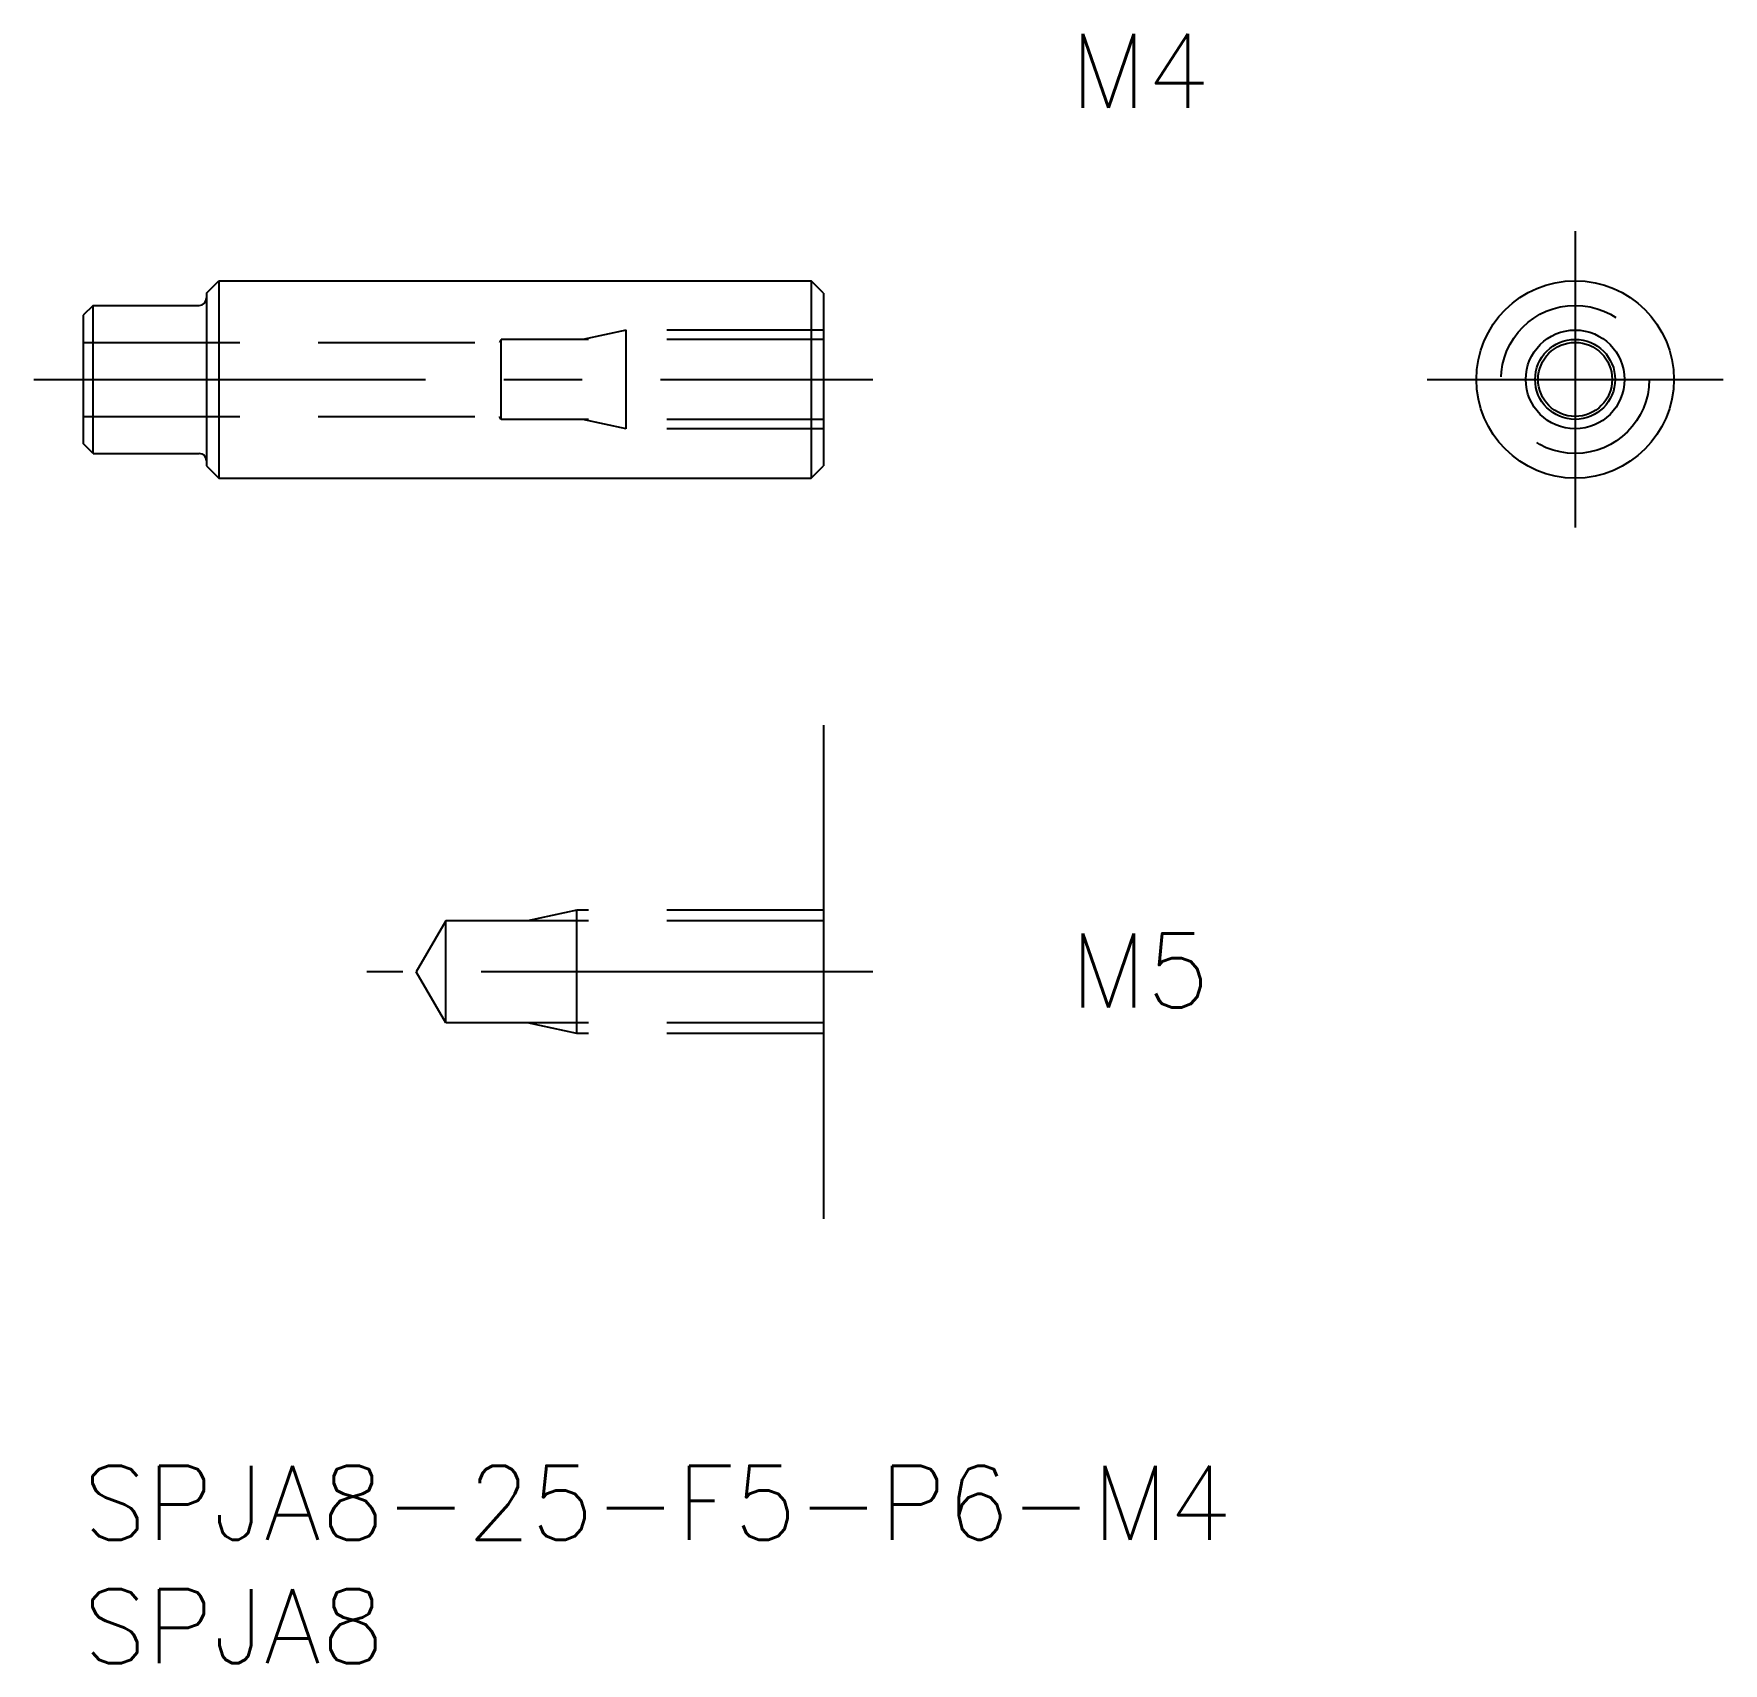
# Model space of a CAD drawing. Extents: x -2 to 66.5, y -8 to 58.
import ezdxf

# ---------------------------------------------------------------- set-up
doc = ezdxf.new("R2010")
doc.units = 0
doc.header["$LTSCALE"] = 0.5
doc.linetypes.add('CENTER', pattern=[50.8, 31.75, -6.35, 6.35, -6.35])
doc.linetypes.add('DASHED', pattern=[19.05, 12.7, -6.35])
for name, color, linetype in [('MSM_CENTER', 1, 'CENTER'), ('MSM_CONTINUOUS', 7, 'CONTINUOUS'), ('MSM_DASHED', 4, 'DASHED'), ('MSM_NARROW', 5, 'CONTINUOUS'), ('MSM_PART_NUMBER', 7, 'CONTINUOUS')]:
    doc.layers.add(name, color=color, linetype=linetype)
doc.styles.get("Standard").update_dxf_attribs({"font": 'txt.shx', "height": 3, "bigfont": 'bigfont.shx'})

# ---------------------------------------------------------------- blocks, each defined once
blk = doc.blocks.new('*U4')
at = {"layer": 'MSM_PART_NUMBER'}
blk.add_text('SPJA8-25-F5-P6-M4', height=3, dxfattribs=at).set_placement((0, -3))
blk = doc.blocks.new('*U5')
at = {"layer": 'MSM_PART_NUMBER'}
blk.add_text('SPJA8', height=3, dxfattribs=at).set_placement((0, -8))
blk = doc.blocks.new('*U6')
at = {"layer": 'MSM_PART_NUMBER'}
blk.add_text('M5', height=3, dxfattribs=at).set_placement((40, 18.561))
blk = doc.blocks.new('*U7')
at = {"layer": 'MSM_PART_NUMBER'}
blk.add_text('M4', height=3, dxfattribs=at).set_placement((40, 55))

msp = doc.modelspace()

# ---------------------------------------------------------------- linework, layer by layer
at = {"layer": 'MSM_CENTER'}
for p, q in [((60.456, 50), (60.456, 38)), ((-2, 44), (32, 44)), ((54.456, 44), (66.456, 44)), ((32, 20), (11.5, 20))]:
    msp.add_line(p, q, dxfattribs=at)
at = {"layer": 'MSM_CONTINUOUS'}
for p, q in [((5, 47.5), (5.5, 48)), ((5.5, 48), (29.5, 48)), ((5.5, 48), (5.5, 40)), ((29.5, 48), (29.5, 40)), ((30, 47.5), (29.5, 48)), ((5, 47.5), (5, 40.5)), ((30, 47.5), (30, 40.5)), ((0.4, 47), (0, 46.6)), ((0, 46.6), (0, 41.4)), ((0.4, 47), (4.7, 47)), ((0.4, 41), (0.4, 47)), ((0.4, 41), (0, 41.4)), ((0.4, 41), (4.7, 41)), ((5, 40.5), (5.5, 40)), ((29.5, 40), (30, 40.5)), ((5.5, 40), (29.5, 40)), ((30, 30), (30, 10))]:
    msp.add_line(p, q, dxfattribs=at)
for radius in [4, 1.621, 1.5]:
    msp.add_circle((60.456, 44), radius, dxfattribs=at)
for centre, start, end in [((4.7, 47.3), 270, 0), ((4.7, 40.7), 0, 90)]:
    msp.add_arc(centre, 0.3, start, end, dxfattribs=at)
at = {"layer": 'MSM_DASHED'}
for p, q in [((22, 46), (20.25, 45.621)), ((30, 46), (22, 46)), ((22, 42), (22, 46)), ((0, 45.5), (16.866, 45.5)), ((16.936, 45.621), (16.866, 45.5)), ((30, 45.621), (16.936, 45.621)), ((16.936, 42.379), (16.936, 45.621)), ((0, 42.5), (16.866, 42.5)), ((16.936, 42.379), (16.866, 42.5)), ((30, 42.379), (16.936, 42.379)), ((22, 42), (20.25, 42.379)), ((30, 42), (22, 42)), ((14.693, 22.067), (13.5, 20)), ((30, 22.067), (14.693, 22.067)), ((14.693, 17.933), (14.693, 22.067)), ((20, 22.5), (18, 22.067)), ((30, 22.5), (20, 22.5)), ((20, 17.5), (20, 22.5)), ((14.693, 17.933), (13.5, 20)), ((30, 17.933), (14.693, 17.933)), ((20, 17.5), (18, 17.933)), ((30, 17.5), (20, 17.5))]:
    msp.add_line(p, q, dxfattribs=at)
msp.add_circle((60.456, 44), 3, dxfattribs=at)
at = {"layer": 'MSM_NARROW'}
msp.add_circle((60.456, 44), 2, dxfattribs=at)

# ---------------------------------------------------------------- block references
at = {"layer": 'MSM_CONTINUOUS'}
for name in ['*U7', '*U6', '*U4', '*U5']:
    msp.add_blockref(name, (0, 0), dxfattribs=at)

doc.saveas('drawing.dxf')
